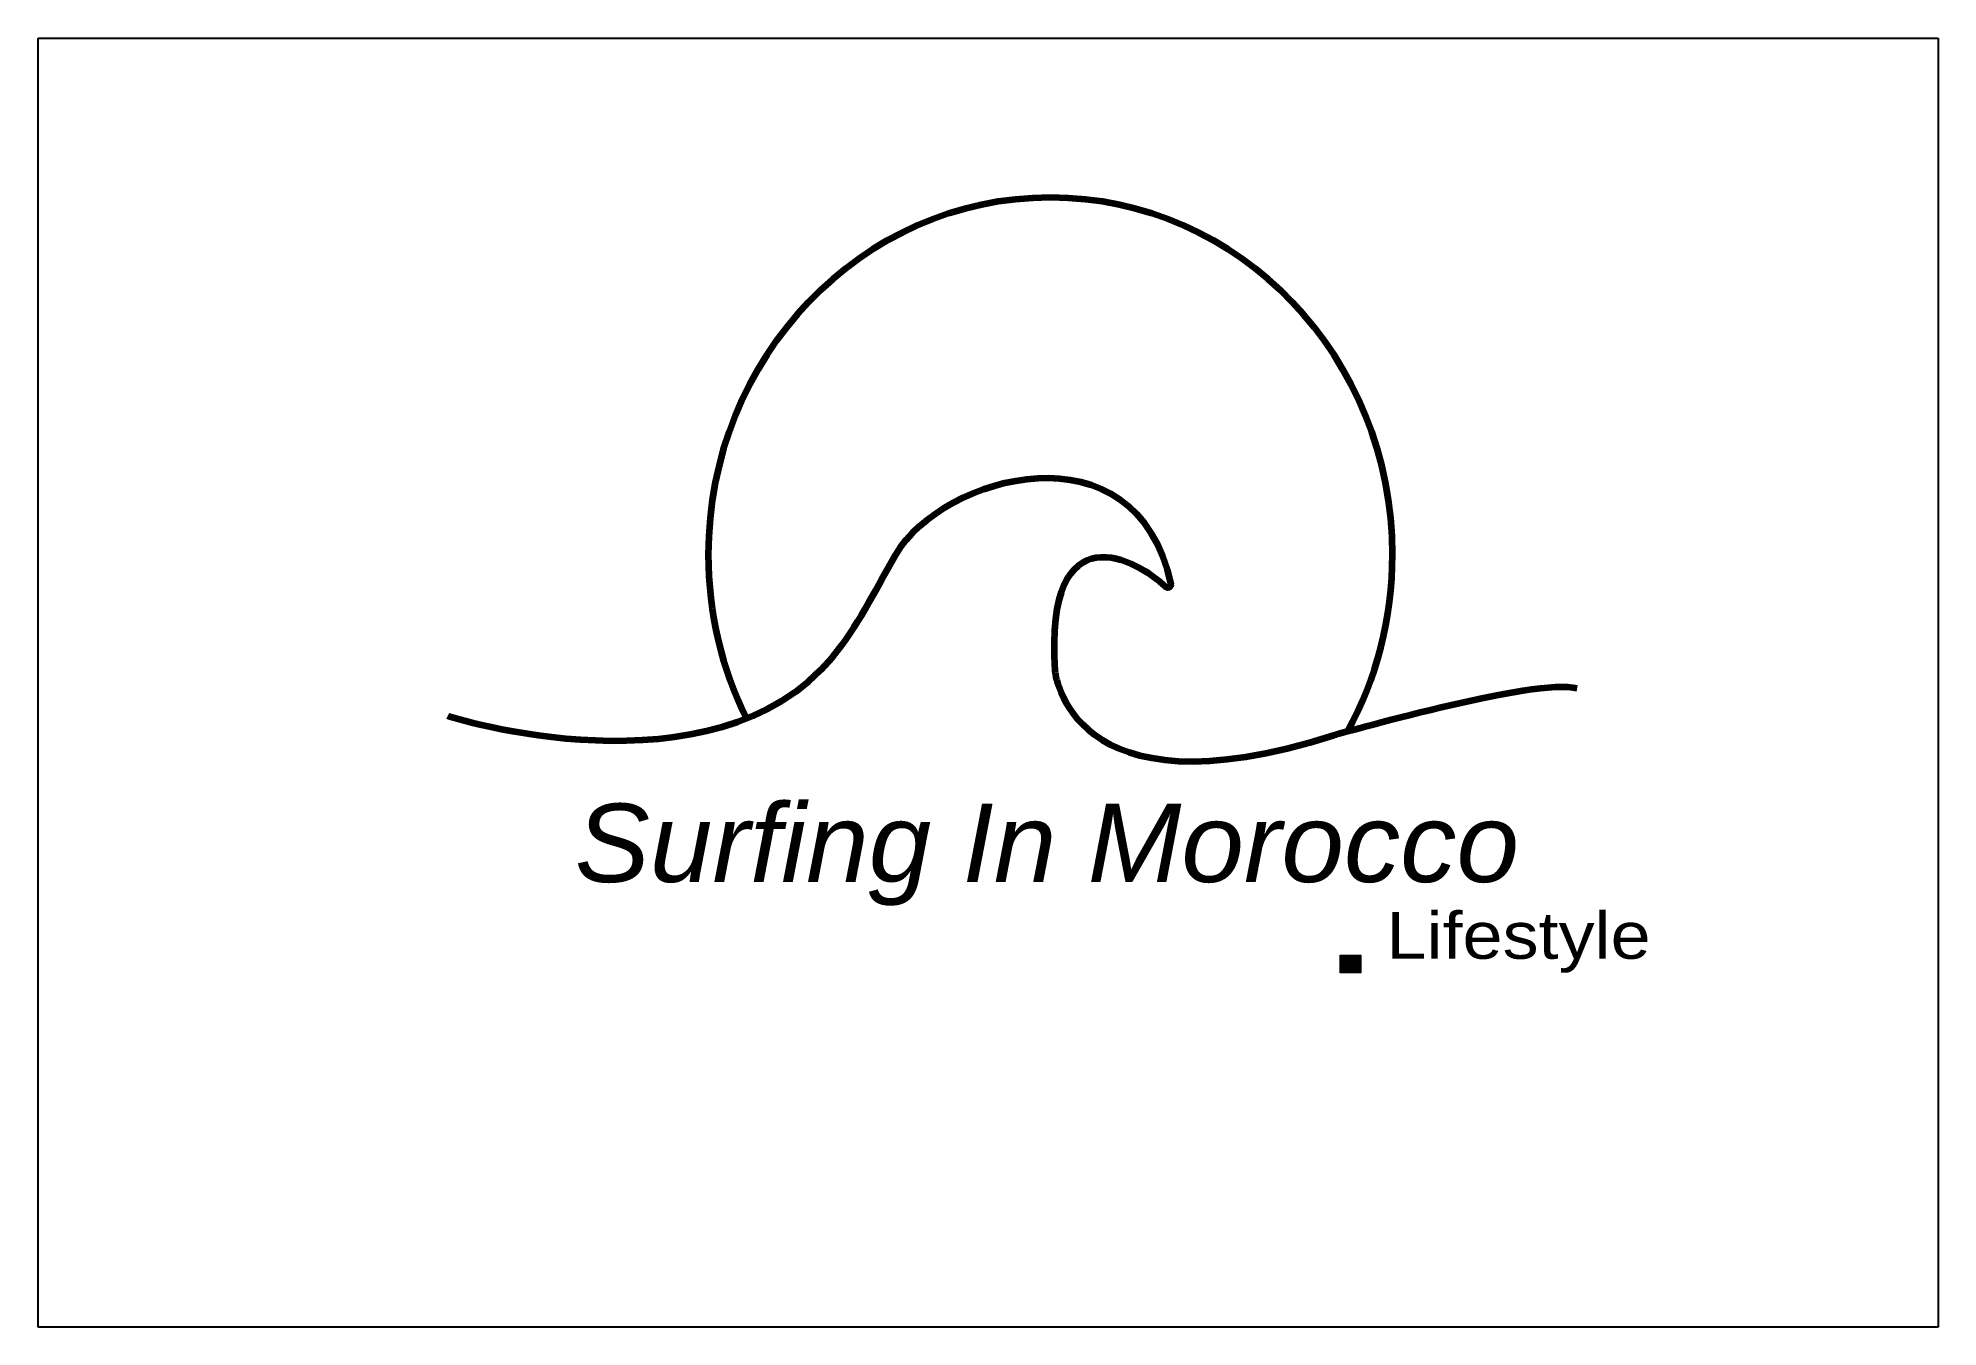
# Model space of a CAD drawing. Header units: millimetres. Extents: x 0 to 210, y 121 to 263.
import ezdxf

# ---------------------------------------------------------------- set-up
doc = ezdxf.new("R2010")
doc.units = ezdxf.units.MM
doc.header["$MEASUREMENT"] = 0
doc.layers.add('Calque 1', color=7, linetype='Continuous')
picture_1 = doc.add_image_def('image1.jpg', size_in_pixel=(500, 322))

msp = doc.modelspace()

# ---------------------------------------------------------------- hatches: boundary and pattern name
at = {"layer": 'Calque 1', "true_color": 0xffffff}
h = msp.add_hatch(color=7, dxfattribs=at)
h.dxf.hatch_style = 2
h.paths.add_polyline_path([(146.19, 159.81), (143.93, 159.81), (143.93, 161.77), (146.19, 161.77)])

# ---------------------------------------------------------------- linework, layer by layer
at = {"layer": 'Calque 1', "lineweight": 0}
msp.add_lwpolyline([(146.19, 159.81), (143.93, 159.81), (143.93, 161.77), (146.19, 161.77), (146.19, 159.81)], dxfattribs=at)
at = {"layer": 'Calque 1', "color": 7, "lineweight": 158, "true_color": 0xffffff}
for points, knots in [([(144.76, 186.52), (147.91, 192.28), (149.71, 198.95), (149.71, 206.05), (149.71, 227.86), (132.78, 245.53), (111.9, 245.53), (91.01, 245.53), (74.08, 227.86), (74.08, 206.05), (74.08, 199.52), (75.6, 193.36), (78.29, 187.94)], [0, 0, 0, 0, 1, 1, 1, 2, 2, 2, 3, 3, 3, 4, 4, 4, 4]), ([(45.28, 188.22), (45.28, 188.22), (74.66, 178.85), (87.8, 194.72), (90.8, 198.34), (92.11, 201.42), (94.81, 206.05), (99.94, 214.88), (121.38, 220.86), (125.2, 202.76), (125.26, 202.45), (124.89, 202.24), (124.66, 202.46), (121.67, 205.39), (111.21, 211.23), (112.39, 193.21), (112.39, 193.21), (113.92, 176.66), (143.24, 186.1), (143.24, 186.1), (165.89, 192.57), (170.09, 191.27)], [0, 0, 0, 0, 1, 1, 1, 2, 2, 2, 3, 3, 3, 4, 4, 4, 5, 5, 5, 6, 6, 6, 7, 7, 7, 7])]:
    msp.add_open_spline(points, degree=3, knots=knots, dxfattribs=at)

# ---------------------------------------------------------------- texts
at = {"layer": 'Calque 1', "color": 7, "true_color": 0xffffff, "attachment_point": 7}
for s, insert, char_height in [('\\fRage|b0|i1|c0|p34;\\W1.07237;Surfing In Morocco', (59.33, 167.23), 8.6718), ('\\fVladimir Script|b0|i0|c0|p34;\\W1.15444;Lifestyle', (149.04, 159.81), 5.1569)]:
    msp.add_mtext(s, dxfattribs=dict(at, insert=insert, char_height=char_height))

# ---------------------------------------------------------------- pictures from other files: only their frames are drawn
at = {"layer": 'Calque 1'}
image = msp.add_image(picture_1, insert=(0, 120.65), size_in_units=(210, 142.52), dxfattribs=at)

doc.saveas('drawing.dxf')
